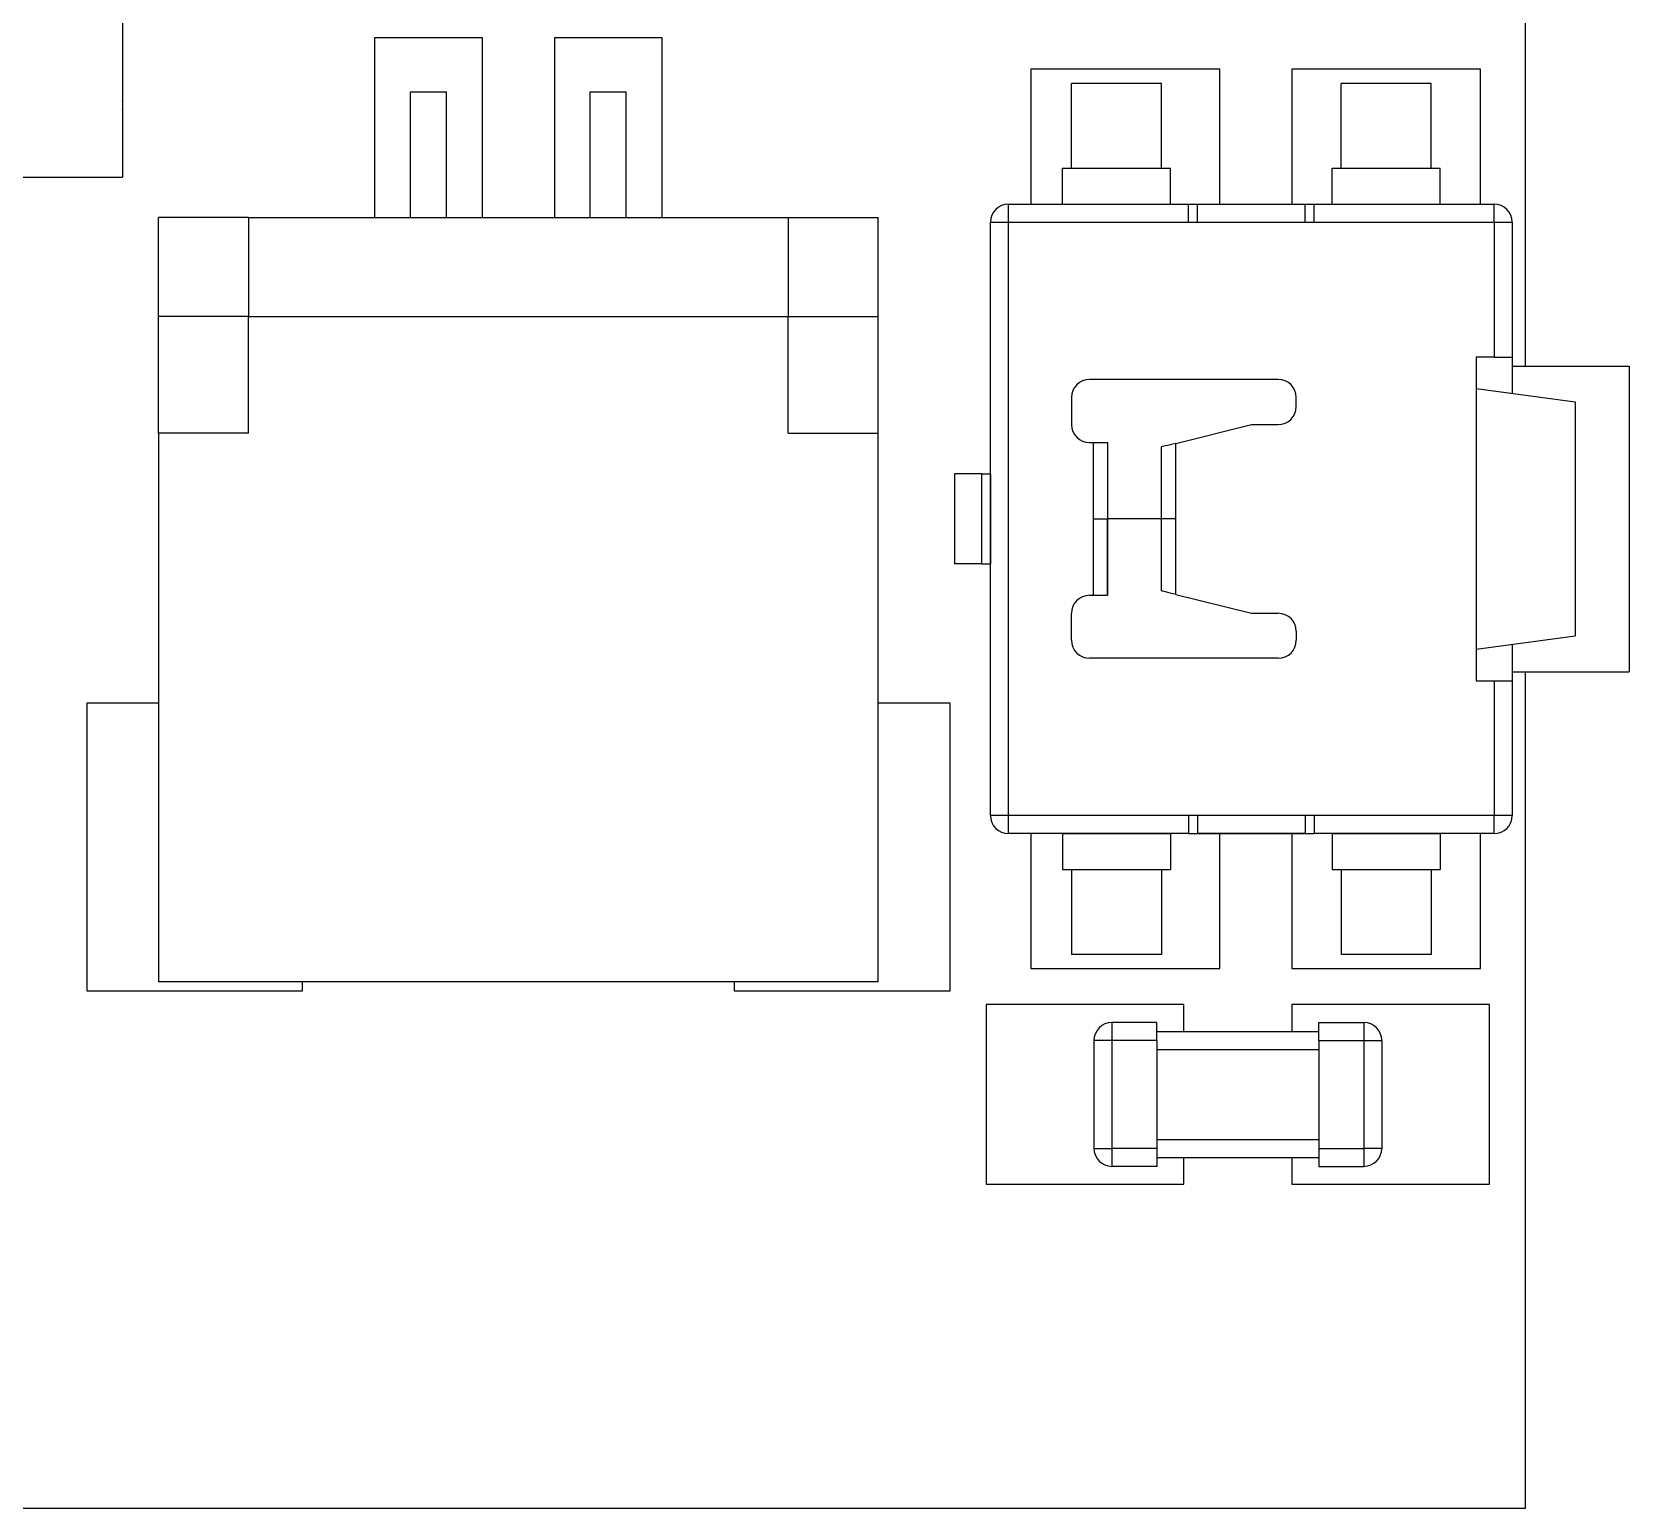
# Model space of a CAD drawing. Extents: x 97.2 to 170.2, y 87.9 to 131.3.
# Drawn here: x 129.56 to 138.44, y 95.44 to 103.64 of the extents above; entities that cross this region are included whole.
import ezdxf

# ---------------------------------------------------------------- set-up
doc = ezdxf.new("R2010")
doc.units = 0
doc.layers.add('ProjItem010', color=7, linetype='CONTINUOUS')

msp = doc.modelspace()

# ---------------------------------------------------------------- linework, layer by layer
at = {"layer": 'ProjItem010'}
for p, q in [((137.867, 101.785), (137.867, 107.085)), ((130.067, 104.135), (130.067, 102.835)), ((130.067, 104.135), (130.067, 102.835)), ((132.067, 103.61), (131.467, 103.61)), ((131.467, 103.61), (131.467, 102.61)), ((132.067, 103.61), (131.467, 103.61)), ((131.467, 103.61), (131.467, 102.61)), ((132.067, 102.61), (132.067, 103.61)), ((132.067, 102.61), (132.067, 103.61)), ((133.067, 103.61), (132.467, 103.61)), ((132.467, 103.61), (132.467, 102.61)), ((133.067, 103.61), (132.467, 103.61)), ((132.467, 103.61), (132.467, 102.61)), ((133.067, 102.61), (133.067, 103.61)), ((133.067, 102.61), (133.067, 103.61)), ((136.167, 103.435), (135.117, 103.435)), ((135.117, 103.435), (135.117, 102.685)), ((136.167, 103.435), (135.117, 103.435)), ((135.117, 103.435), (135.117, 102.685)), ((135.842, 103.356), (135.342, 103.356)), ((135.342, 102.885), (135.342, 103.356)), ((135.842, 103.356), (135.342, 103.356)), ((135.342, 102.885), (135.342, 103.356)), ((135.842, 102.885), (135.842, 103.356)), ((135.842, 102.885), (135.842, 103.356)), ((136.167, 102.685), (136.167, 103.435)), ((136.167, 102.685), (136.167, 103.435)), ((137.617, 103.435), (136.567, 103.435)), ((136.567, 103.435), (136.567, 102.685)), ((137.617, 103.435), (136.567, 103.435)), ((136.567, 103.435), (136.567, 102.685)), ((137.342, 103.356), (136.842, 103.356)), ((136.842, 102.885), (136.842, 103.356)), ((137.342, 103.356), (136.842, 103.356)), ((136.842, 102.885), (136.842, 103.356)), ((137.342, 102.885), (137.342, 103.356)), ((137.342, 102.885), (137.342, 103.356)), ((137.617, 102.685), (137.617, 103.435)), ((137.617, 102.685), (137.617, 103.435)), ((131.667, 103.31), (131.867, 103.31)), ((131.667, 102.61), (131.667, 103.31)), ((131.667, 103.31), (131.867, 103.31)), ((131.667, 102.61), (131.667, 103.31)), ((131.867, 102.61), (131.867, 103.31)), ((131.867, 102.61), (131.867, 103.31)), ((132.667, 103.31), (132.867, 103.31)), ((132.667, 102.61), (132.667, 103.31)), ((132.667, 103.31), (132.867, 103.31)), ((132.667, 102.61), (132.667, 103.31)), ((132.867, 102.61), (132.867, 103.31)), ((132.867, 102.61), (132.867, 103.31)), ((119.867, 102.835), (130.067, 102.835)), ((119.867, 102.835), (130.067, 102.835)), ((135.292, 102.685), (135.292, 102.885)), ((135.292, 102.885), (135.342, 102.885)), ((135.292, 102.685), (135.292, 102.885)), ((135.292, 102.885), (135.342, 102.885)), ((135.342, 102.885), (135.842, 102.885)), ((135.342, 102.885), (135.842, 102.885)), ((135.842, 102.885), (135.892, 102.885)), ((135.842, 102.885), (135.892, 102.885)), ((135.892, 102.685), (135.892, 102.885)), ((135.892, 102.685), (135.892, 102.885)), ((136.792, 102.685), (136.792, 102.885)), ((136.792, 102.885), (136.842, 102.885)), ((136.792, 102.685), (136.792, 102.885)), ((136.792, 102.885), (136.842, 102.885)), ((136.842, 102.885), (137.342, 102.885)), ((136.842, 102.885), (137.342, 102.885)), ((137.342, 102.885), (137.392, 102.885)), ((137.342, 102.885), (137.392, 102.885)), ((137.392, 102.685), (137.392, 102.885)), ((137.392, 102.685), (137.392, 102.885)), ((134.992, 102.685), (135.992, 102.685)), ((134.992, 102.685), (135.992, 102.685)), ((135.992, 102.685), (136.042, 102.685)), ((135.992, 102.685), (136.042, 102.685)), ((136.042, 102.685), (136.642, 102.685)), ((136.042, 102.685), (136.642, 102.685)), ((136.642, 102.685), (136.692, 102.685)), ((136.642, 102.685), (136.692, 102.685)), ((136.692, 102.685), (137.692, 102.685)), ((136.692, 102.685), (137.692, 102.685)), ((130.267, 102.06), (130.267, 102.61)), ((130.767, 102.61), (130.267, 102.61)), ((130.267, 102.06), (130.267, 102.61)), ((130.767, 102.61), (130.267, 102.61)), ((130.767, 102.61), (133.767, 102.61)), ((130.767, 102.61), (130.767, 102.06)), ((130.767, 102.61), (133.767, 102.61)), ((130.767, 102.61), (130.767, 102.06)), ((133.767, 102.61), (134.267, 102.61)), ((133.767, 102.61), (133.767, 102.06)), ((133.767, 102.61), (134.267, 102.61)), ((133.767, 102.61), (133.767, 102.06)), ((134.267, 102.06), (134.267, 102.61)), ((134.267, 102.06), (134.267, 102.61)), ((134.892, 99.285), (134.892, 102.585)), ((134.892, 99.285), (134.892, 102.585)), ((134.992, 99.285), (134.992, 102.585)), ((134.992, 102.585), (135.992, 102.585)), ((134.992, 99.285), (134.992, 102.585)), ((134.992, 102.585), (135.992, 102.585)), ((135.992, 102.585), (136.042, 102.585)), ((135.992, 102.585), (136.042, 102.585)), ((136.042, 102.585), (136.642, 102.585)), ((136.042, 102.585), (136.642, 102.585)), ((136.642, 102.585), (136.692, 102.585)), ((136.642, 102.585), (136.692, 102.585)), ((136.692, 102.585), (137.692, 102.585)), ((136.692, 102.585), (137.692, 102.585)), ((137.692, 102.585), (137.692, 101.835)), ((137.692, 102.585), (137.692, 101.835)), ((137.792, 102.585), (137.792, 101.835)), ((137.792, 102.585), (137.792, 101.835)), ((130.267, 101.411), (130.267, 102.06)), ((130.767, 102.06), (130.267, 102.06)), ((130.267, 101.411), (130.267, 102.06)), ((130.767, 102.06), (130.267, 102.06)), ((130.767, 102.06), (133.767, 102.06)), ((130.767, 101.411), (130.767, 102.06)), ((130.767, 102.06), (133.767, 102.06)), ((130.767, 101.411), (130.767, 102.06)), ((133.767, 101.411), (133.767, 102.06)), ((133.767, 102.06), (134.267, 102.06)), ((133.767, 101.411), (133.767, 102.06)), ((133.767, 102.06), (134.267, 102.06)), ((134.267, 101.411), (134.267, 102.06)), ((134.267, 101.411), (134.267, 102.06)), ((137.692, 101.835), (137.592, 101.835)), ((137.592, 101.835), (137.592, 101.66)), ((137.692, 101.835), (137.592, 101.835)), ((137.592, 101.835), (137.592, 101.66)), ((137.792, 101.835), (137.792, 101.785)), ((137.792, 101.835), (137.792, 101.785)), ((137.792, 101.785), (138.442, 101.785)), ((137.792, 101.785), (138.442, 101.785)), ((137.792, 101.785), (137.792, 101.633)), ((137.792, 101.785), (137.792, 101.633)), ((138.442, 101.785), (138.442, 100.085)), ((138.442, 101.785), (138.442, 100.085)), ((135.542, 101.71), (135.442, 101.71)), ((135.542, 101.71), (135.442, 101.71)), ((136.492, 101.71), (135.542, 101.71)), ((136.492, 101.71), (135.542, 101.71)), ((135.342, 101.61), (135.342, 101.46)), ((135.342, 101.61), (135.342, 101.46)), ((136.592, 101.56), (136.592, 101.61)), ((136.592, 101.56), (136.592, 101.61)), ((137.592, 101.66), (138.142, 101.585)), ((137.592, 101.66), (138.142, 101.585)), ((137.592, 101.66), (137.592, 100.21)), ((137.592, 101.66), (137.592, 100.21)), ((138.142, 101.585), (138.142, 100.285)), ((138.142, 101.585), (138.142, 100.285)), ((130.767, 101.411), (130.267, 101.411)), ((130.267, 101.411), (130.267, 98.36)), ((130.767, 101.411), (130.267, 101.411)), ((130.267, 101.411), (130.267, 98.36)), ((133.767, 101.411), (134.267, 101.411)), ((133.767, 101.411), (134.267, 101.411)), ((134.267, 98.36), (134.267, 101.411)), ((134.267, 98.36), (134.267, 101.411)), ((135.922, 101.355), (136.342, 101.46)), ((135.922, 101.355), (136.342, 101.46)), ((136.342, 101.46), (136.492, 101.46)), ((136.342, 101.46), (136.492, 101.46)), ((135.442, 101.36), (135.462, 101.36)), ((135.442, 101.36), (135.462, 101.36)), ((135.462, 101.36), (135.462, 100.935)), ((135.462, 101.36), (135.462, 100.935)), ((135.542, 101.36), (135.542, 100.935)), ((135.542, 101.36), (135.542, 100.935)), ((135.542, 101.36), (135.542, 100.935)), ((135.542, 101.36), (135.542, 100.935)), ((135.842, 100.935), (135.842, 101.335)), ((135.842, 100.935), (135.842, 101.335)), ((135.922, 100.935), (135.922, 101.355)), ((135.922, 100.935), (135.922, 101.355)), ((134.692, 101.185), (134.692, 100.685)), ((134.692, 101.185), (134.692, 100.685)), ((134.842, 101.185), (134.892, 101.185)), ((134.842, 101.185), (134.892, 101.185)), ((134.842, 101.185), (134.842, 100.685)), ((134.842, 101.185), (134.842, 100.685)), ((134.892, 101.185), (134.892, 100.685)), ((134.892, 101.185), (134.892, 100.685)), ((135.462, 100.935), (135.462, 100.51)), ((135.462, 100.935), (135.462, 100.51)), ((135.542, 100.935), (135.542, 100.51)), ((135.542, 100.51), (135.542, 100.935)), ((135.542, 100.935), (135.542, 100.51)), ((135.542, 100.51), (135.542, 100.935)), ((135.842, 100.935), (135.542, 100.935)), ((135.842, 100.935), (135.542, 100.935)), ((135.842, 100.535), (135.842, 100.935)), ((135.842, 100.535), (135.842, 100.935)), ((135.922, 100.515), (135.922, 100.935)), ((135.922, 100.515), (135.922, 100.935)), ((134.842, 100.685), (134.892, 100.685)), ((134.842, 100.685), (134.892, 100.685)), ((135.922, 100.515), (136.342, 100.41)), ((135.922, 100.515), (136.342, 100.41)), ((135.442, 100.51), (135.462, 100.51)), ((135.442, 100.51), (135.462, 100.51)), ((135.342, 100.26), (135.342, 100.41)), ((135.342, 100.26), (135.342, 100.41)), ((136.342, 100.41), (136.492, 100.41)), ((136.342, 100.41), (136.492, 100.41)), ((136.592, 100.31), (136.592, 100.26)), ((136.592, 100.31), (136.592, 100.26)), ((137.592, 100.21), (138.142, 100.285)), ((137.592, 100.21), (138.142, 100.285)), ((135.542, 100.16), (135.442, 100.16)), ((135.542, 100.16), (135.442, 100.16)), ((136.492, 100.16), (135.542, 100.16)), ((136.492, 100.16), (135.542, 100.16)), ((137.592, 100.21), (137.592, 100.035)), ((137.592, 100.21), (137.592, 100.035)), ((137.792, 100.237), (137.792, 100.085)), ((137.792, 100.237), (137.792, 100.085)), ((137.792, 100.085), (137.792, 100.035)), ((137.792, 100.085), (138.442, 100.085)), ((137.792, 100.085), (137.792, 100.035)), ((137.792, 100.085), (138.442, 100.085)), ((137.867, 95.435), (137.867, 100.085)), ((137.592, 100.035), (137.692, 100.035)), ((137.592, 100.035), (137.692, 100.035)), ((137.692, 100.035), (137.692, 99.285)), ((137.692, 100.035), (137.692, 99.285)), ((137.792, 100.035), (137.792, 99.285)), ((137.792, 100.035), (137.792, 99.285)), ((130.267, 99.91), (129.867, 99.91)), ((129.867, 99.91), (129.867, 98.31)), ((130.267, 99.91), (129.867, 99.91)), ((129.867, 99.91), (129.867, 98.31)), ((134.667, 99.91), (134.267, 99.91)), ((134.667, 99.91), (134.267, 99.91)), ((134.667, 98.31), (134.667, 99.91)), ((134.667, 98.31), (134.667, 99.91)), ((135.992, 99.285), (134.992, 99.285)), ((135.992, 99.285), (134.992, 99.285)), ((136.042, 99.285), (135.992, 99.285)), ((136.042, 99.285), (135.992, 99.285)), ((136.642, 99.285), (136.042, 99.285)), ((136.642, 99.285), (136.042, 99.285)), ((136.692, 99.285), (136.642, 99.285)), ((136.692, 99.285), (136.642, 99.285)), ((137.692, 99.285), (136.692, 99.285)), ((137.692, 99.285), (136.692, 99.285)), ((135.992, 99.185), (134.992, 99.185)), ((135.992, 99.185), (134.992, 99.185)), ((135.117, 99.185), (135.117, 98.435)), ((135.117, 99.185), (135.117, 98.435)), ((135.292, 99.185), (135.892, 99.185)), ((135.292, 99.185), (135.292, 98.985)), ((135.292, 99.185), (135.892, 99.185)), ((135.292, 99.185), (135.292, 98.985)), ((135.892, 99.185), (135.892, 98.985)), ((135.892, 99.185), (135.892, 98.985)), ((135.992, 99.185), (136.692, 99.185)), ((135.992, 99.185), (136.692, 99.185)), ((136.642, 99.185), (136.042, 99.185)), ((136.642, 99.185), (136.042, 99.185)), ((136.167, 98.435), (136.167, 99.185)), ((136.167, 98.435), (136.167, 99.185)), ((136.567, 99.185), (136.567, 98.435)), ((136.567, 99.185), (136.567, 98.435)), ((137.692, 99.185), (136.692, 99.185)), ((137.692, 99.185), (136.692, 99.185)), ((136.792, 99.185), (137.392, 99.185)), ((136.792, 99.185), (136.792, 98.985)), ((136.792, 99.185), (137.392, 99.185)), ((136.792, 99.185), (136.792, 98.985)), ((137.392, 99.185), (137.392, 98.985)), ((137.392, 99.185), (137.392, 98.985)), ((137.617, 98.435), (137.617, 99.185)), ((137.617, 98.435), (137.617, 99.185)), ((135.292, 98.985), (135.342, 98.985)), ((135.292, 98.985), (135.342, 98.985)), ((135.342, 98.985), (135.342, 98.5136)), ((135.342, 98.985), (135.342, 98.5136)), ((135.342, 98.985), (135.842, 98.985)), ((135.342, 98.985), (135.842, 98.985)), ((135.842, 98.985), (135.892, 98.985)), ((135.842, 98.985), (135.842, 98.5136)), ((135.842, 98.985), (135.892, 98.985)), ((135.842, 98.985), (135.842, 98.5136)), ((136.792, 98.985), (136.842, 98.985)), ((136.792, 98.985), (136.842, 98.985)), ((136.842, 98.985), (136.842, 98.5136)), ((136.842, 98.985), (136.842, 98.5136)), ((136.842, 98.985), (137.342, 98.985)), ((136.842, 98.985), (137.342, 98.985)), ((137.342, 98.985), (137.392, 98.985)), ((137.342, 98.985), (137.342, 98.5136)), ((137.342, 98.985), (137.392, 98.985)), ((137.342, 98.985), (137.342, 98.5136)), ((135.842, 98.5136), (135.342, 98.5136)), ((135.842, 98.5136), (135.342, 98.5136)), ((137.342, 98.5136), (136.842, 98.5136)), ((137.342, 98.5136), (136.842, 98.5136)), ((135.117, 98.435), (136.167, 98.435)), ((135.117, 98.435), (136.167, 98.435)), ((136.567, 98.435), (137.617, 98.435)), ((136.567, 98.435), (137.617, 98.435)), ((129.867, 98.31), (131.067, 98.31)), ((129.867, 98.31), (131.067, 98.31)), ((134.267, 98.36), (130.267, 98.36)), ((134.267, 98.36), (130.267, 98.36)), ((131.067, 98.31), (131.067, 98.36)), ((131.067, 98.31), (131.067, 98.36)), ((133.467, 98.36), (133.467, 98.31)), ((133.467, 98.36), (133.467, 98.31)), ((133.467, 98.31), (134.667, 98.31)), ((133.467, 98.31), (134.667, 98.31)), ((135.967, 98.235), (134.867, 98.235)), ((134.867, 98.235), (134.867, 97.235)), ((135.967, 98.235), (134.867, 98.235)), ((134.867, 98.235), (134.867, 97.235)), ((135.967, 98.085), (135.967, 98.235)), ((135.967, 98.085), (135.967, 98.235)), ((137.667, 98.235), (136.567, 98.235)), ((136.567, 98.235), (136.567, 98.085)), ((137.667, 98.235), (136.567, 98.235)), ((136.567, 98.235), (136.567, 98.085)), ((137.667, 97.235), (137.667, 98.235)), ((137.667, 97.235), (137.667, 98.235)), ((135.817, 98.135), (135.567, 98.135)), ((135.817, 98.135), (135.567, 98.135)), ((135.817, 98.135), (135.567, 98.135)), ((135.817, 98.135), (135.567, 98.135)), ((135.817, 98.135), (135.567, 98.135)), ((135.817, 98.135), (135.567, 98.135)), ((136.717, 98.135), (136.967, 98.135)), ((136.717, 98.135), (136.967, 98.135)), ((136.717, 98.135), (136.967, 98.135)), ((136.717, 98.135), (136.967, 98.135)), ((136.717, 98.135), (136.967, 98.135)), ((136.717, 98.135), (136.967, 98.135)), ((136.717, 98.135), (136.967, 98.135)), ((136.717, 98.135), (136.967, 98.135)), ((136.717, 98.135), (136.967, 98.135)), ((136.717, 98.135), (136.967, 98.135)), ((136.717, 98.135), (136.967, 98.135)), ((136.717, 98.135), (136.967, 98.135)), ((135.467, 98.035), (135.467, 97.435)), ((135.467, 98.035), (135.467, 97.435)), ((135.467, 98.035), (135.467, 97.435)), ((135.467, 98.035), (135.467, 97.435)), ((135.467, 98.035), (135.467, 97.435)), ((135.467, 98.035), (135.467, 97.435)), ((135.817, 98.035), (135.567, 98.035)), ((135.567, 98.035), (135.567, 97.435)), ((135.817, 98.035), (135.567, 98.035)), ((135.567, 98.035), (135.567, 97.435)), ((135.817, 98.035), (135.567, 98.035)), ((135.567, 98.035), (135.567, 97.435)), ((135.817, 98.035), (135.567, 98.035)), ((135.567, 98.035), (135.567, 97.435)), ((135.817, 98.035), (135.567, 98.035)), ((135.567, 98.035), (135.567, 97.435)), ((135.817, 98.035), (135.567, 98.035)), ((135.567, 98.035), (135.567, 97.435)), ((135.817, 98.085), (136.717, 98.085)), ((135.817, 98.085), (136.717, 98.085)), ((135.817, 98.035), (135.817, 97.435)), ((135.817, 98.035), (135.817, 97.435)), ((135.817, 98.035), (135.817, 97.435)), ((135.817, 98.035), (135.817, 97.435)), ((135.817, 98.035), (135.817, 97.435)), ((135.817, 98.035), (135.817, 97.435)), ((136.717, 98.035), (136.717, 97.435)), ((136.717, 98.035), (136.717, 97.435)), ((136.717, 98.035), (136.717, 97.435)), ((136.717, 98.035), (136.967, 98.035)), ((136.717, 98.035), (136.717, 97.435)), ((136.717, 98.035), (136.967, 98.035)), ((136.717, 98.035), (136.717, 97.435)), ((136.717, 98.035), (136.967, 98.035)), ((136.717, 98.035), (136.717, 97.435)), ((136.717, 98.035), (136.967, 98.035)), ((136.717, 98.035), (136.967, 98.035)), ((136.717, 98.035), (136.967, 98.035)), ((136.967, 98.035), (136.967, 97.435)), ((136.967, 98.035), (136.967, 97.435)), ((136.967, 98.035), (136.967, 97.435)), ((136.967, 98.035), (136.967, 97.435)), ((136.967, 98.035), (136.967, 97.435)), ((136.967, 98.035), (136.967, 97.435)), ((137.067, 98.035), (137.067, 97.435)), ((137.067, 98.035), (137.067, 97.435)), ((137.067, 98.035), (137.067, 97.435)), ((137.067, 98.035), (137.067, 97.435)), ((137.067, 98.035), (137.067, 97.435)), ((137.067, 98.035), (137.067, 97.435)), ((135.817, 97.985), (136.717, 97.985)), ((135.817, 97.985), (136.717, 97.985)), ((135.817, 97.435), (135.567, 97.435)), ((135.817, 97.435), (135.567, 97.435)), ((135.817, 97.435), (135.567, 97.435)), ((135.817, 97.435), (135.567, 97.435)), ((135.817, 97.435), (135.567, 97.435)), ((135.817, 97.435), (135.567, 97.435)), ((135.817, 97.485), (136.717, 97.485)), ((135.817, 97.485), (136.717, 97.485)), ((136.717, 97.435), (136.967, 97.435)), ((136.717, 97.435), (136.967, 97.435)), ((136.717, 97.435), (136.967, 97.435)), ((136.717, 97.435), (136.967, 97.435)), ((136.717, 97.435), (136.967, 97.435)), ((136.717, 97.435), (136.967, 97.435)), ((135.817, 97.335), (135.567, 97.335)), ((135.817, 97.335), (135.567, 97.335)), ((135.817, 97.335), (135.567, 97.335)), ((135.817, 97.335), (135.567, 97.335)), ((135.817, 97.335), (135.567, 97.335)), ((135.817, 97.335), (135.567, 97.335)), ((135.817, 97.385), (136.717, 97.385)), ((135.817, 97.385), (136.717, 97.385)), ((135.967, 97.235), (135.967, 97.385)), ((135.967, 97.235), (135.967, 97.385)), ((136.567, 97.385), (136.567, 97.235)), ((136.567, 97.385), (136.567, 97.235)), ((136.717, 97.335), (136.967, 97.335)), ((136.717, 97.335), (136.967, 97.335)), ((136.717, 97.335), (136.967, 97.335)), ((136.717, 97.335), (136.967, 97.335)), ((136.717, 97.335), (136.967, 97.335)), ((136.717, 97.335), (136.967, 97.335)), ((136.717, 97.335), (136.967, 97.335)), ((136.717, 97.335), (136.967, 97.335)), ((136.717, 97.335), (136.967, 97.335)), ((136.717, 97.335), (136.967, 97.335)), ((136.717, 97.335), (136.967, 97.335)), ((136.717, 97.335), (136.967, 97.335)), ((134.867, 97.235), (135.967, 97.235)), ((134.867, 97.235), (135.967, 97.235)), ((136.567, 97.235), (137.667, 97.235)), ((136.567, 97.235), (137.667, 97.235)), ((122.817, 95.435), (137.867, 95.435))]:
    msp.add_line(p, q, dxfattribs=at)
for centre, radius, start, end in [((129.767, 103.235), 0.301, 0, 4.6717), ((129.767, 103.235), 0.301, -4.6717, 0), ((134.992, 102.585), 0.1, 90, 180), ((134.992, 102.585), 0.1, 90, 180), ((137.692, 102.585), 0.1, 0, 90), ((137.692, 102.585), 0.1, 0, 90), ((135.442, 101.61), 0.1, 90, 180), ((135.442, 101.61), 0.1, 90, 180), ((136.492, 101.61), 0.1, 0, 90), ((136.492, 101.61), 0.1, 0, 90), ((136.492, 101.56), 0.1, -90, 0), ((136.492, 101.56), 0.1, -90, 0), ((135.442, 101.46), 0.1, 180, -90), ((135.442, 101.46), 0.1, 180, -90), ((135.442, 100.41), 0.1, 90, 180), ((135.442, 100.41), 0.1, 90, 180), ((136.492, 100.31), 0.1, 0, 90), ((136.492, 100.31), 0.1, 0, 90), ((135.442, 100.26), 0.1, 180, -90), ((135.442, 100.26), 0.1, 180, -90), ((136.492, 100.26), 0.1, -90, 0), ((136.492, 100.26), 0.1, -90, 0), ((134.992, 99.285), 0.1, 180, -90), ((134.992, 99.285), 0.1, 180, -90), ((134.992, 99.285), 0.1, 180, -90), ((134.992, 99.285), 0.1, 180, -90), ((137.692, 99.285), 0.1, -90, 0), ((137.692, 99.285), 0.1, -90, 0), ((137.692, 99.285), 0.1, -90, 0), ((137.692, 99.285), 0.1, -90, 0), ((135.567, 98.035), 0.1, 90, 180), ((135.567, 98.035), 0.1, 90, 180), ((135.567, 98.035), 0.1, 90, 180), ((135.567, 98.035), 0.1, 90, 180), ((135.567, 98.035), 0.1, 90, -180), ((135.567, 98.035), 0.1, 90, -180), ((135.567, 98.035), 0.1, 90, -180), ((135.567, 98.035), 0.1, 90, -180), ((135.567, 98.035), 0.1, 90, 180), ((135.567, 98.035), 0.1, 90, 180), ((136.967, 98.035), 0.1, 0, 90), ((136.967, 98.035), 0.1, 0, 90), ((136.967, 98.035), 0.1, 0, 90), ((136.967, 98.035), 0.1, 0, 90), ((136.967, 98.035), 0.1, 0, 90), ((136.967, 98.035), 0.1, 0, 90), ((136.967, 98.035), 0.1, 0, 90), ((136.967, 98.035), 0.1, 0, 90), ((136.967, 98.035), 0.1, 0, 90), ((136.967, 98.035), 0.1, 0, 90), ((135.567, 97.435), 0.1, 180, -90), ((135.567, 97.435), 0.1, 180, -90), ((135.567, 97.435), 0.1, 180, -90), ((135.567, 97.435), 0.1, 180, -90), ((135.567, 97.435), 0.1, -180, -90), ((135.567, 97.435), 0.1, -180, -90), ((135.567, 97.435), 0.1, -180, -90), ((135.567, 97.435), 0.1, -180, -90), ((135.567, 97.435), 0.1, 180, -90), ((135.567, 97.435), 0.1, 180, -90), ((136.967, 97.435), 0.1, -90, 0), ((136.967, 97.435), 0.1, -90, 0), ((136.967, 97.435), 0.1, -90, 0), ((136.967, 97.435), 0.1, -90, 0), ((136.967, 97.435), 0.1, -90, 0), ((136.967, 97.435), 0.1, -90, 0)]:
    msp.add_arc(centre, radius, start, end, dxfattribs=at)
for points in [[(134.992, 102.585), (134.992, 102.638), (134.992, 102.686), (134.992, 102.685)], [(134.992, 102.585), (134.992, 102.638), (134.992, 102.686), (134.992, 102.685)], [(135.992, 102.585), (135.992, 102.638), (135.992, 102.686), (135.992, 102.685)], [(135.992, 102.585), (135.992, 102.638), (135.992, 102.686), (135.992, 102.685)], [(136.042, 102.585), (136.042, 102.638), (136.042, 102.686), (136.042, 102.685)], [(136.042, 102.585), (136.042, 102.638), (136.042, 102.686), (136.042, 102.685)], [(136.642, 102.585), (136.642, 102.638), (136.642, 102.686), (136.642, 102.685)], [(136.642, 102.585), (136.642, 102.638), (136.642, 102.686), (136.642, 102.685)], [(136.692, 102.585), (136.692, 102.638), (136.692, 102.686), (136.692, 102.685)], [(136.692, 102.585), (136.692, 102.638), (136.692, 102.686), (136.692, 102.685)], [(137.692, 102.585), (137.692, 102.638), (137.692, 102.686), (137.692, 102.685)], [(137.692, 102.585), (137.692, 102.638), (137.692, 102.686), (137.692, 102.685)], [(134.892, 102.585), (134.891, 102.585), (134.939, 102.585), (134.992, 102.585)], [(134.892, 102.585), (134.891, 102.585), (134.939, 102.585), (134.992, 102.585)], [(137.692, 102.585), (137.746, 102.585), (137.793, 102.585), (137.792, 102.585)], [(137.692, 102.585), (137.746, 102.585), (137.793, 102.585), (137.792, 102.585)], [(137.692, 101.835), (137.746, 101.835), (137.793, 101.835), (137.792, 101.835)], [(137.692, 101.835), (137.746, 101.835), (137.793, 101.835), (137.792, 101.835)], [(135.462, 101.36), (135.505, 101.36), (135.543, 101.36), (135.542, 101.36)], [(135.462, 101.36), (135.505, 101.36), (135.543, 101.36), (135.542, 101.36)], [(135.922, 101.355), (135.879, 101.344), (135.841, 101.335), (135.842, 101.335)], [(135.922, 101.355), (135.879, 101.344), (135.841, 101.335), (135.842, 101.335)], [(134.842, 101.185), (134.762, 101.185), (134.691, 101.185), (134.692, 101.185)], [(134.842, 101.185), (134.762, 101.185), (134.691, 101.185), (134.692, 101.185)], [(135.462, 100.935), (135.505, 100.935), (135.543, 100.935), (135.542, 100.935)], [(135.462, 100.935), (135.505, 100.935), (135.543, 100.935), (135.542, 100.935)], [(135.922, 100.935), (135.879, 100.935), (135.841, 100.935), (135.842, 100.935)], [(135.922, 100.935), (135.879, 100.935), (135.841, 100.935), (135.842, 100.935)], [(134.842, 100.685), (134.762, 100.685), (134.691, 100.685), (134.692, 100.685)], [(134.842, 100.685), (134.762, 100.685), (134.691, 100.685), (134.692, 100.685)], [(135.922, 100.515), (135.879, 100.526), (135.841, 100.535), (135.842, 100.535)], [(135.922, 100.515), (135.879, 100.526), (135.841, 100.535), (135.842, 100.535)], [(135.462, 100.51), (135.505, 100.51), (135.543, 100.51), (135.542, 100.51)], [(135.462, 100.51), (135.505, 100.51), (135.543, 100.51), (135.542, 100.51)], [(137.692, 100.035), (137.746, 100.035), (137.793, 100.035), (137.792, 100.035)], [(137.692, 100.035), (137.746, 100.035), (137.793, 100.035), (137.792, 100.035)], [(134.992, 99.285), (134.939, 99.285), (134.891, 99.285), (134.892, 99.285)], [(134.992, 99.285), (134.939, 99.285), (134.891, 99.285), (134.892, 99.285)], [(134.992, 99.185), (134.992, 99.1839), (134.992, 99.2316), (134.992, 99.285)], [(134.992, 99.185), (134.992, 99.1839), (134.992, 99.2316), (134.992, 99.285)], [(135.992, 99.285), (135.992, 99.2316), (135.992, 99.1839), (135.992, 99.185)], [(135.992, 99.285), (135.992, 99.2316), (135.992, 99.1839), (135.992, 99.185)], [(136.042, 99.285), (136.042, 99.2316), (136.042, 99.1839), (136.042, 99.185)], [(136.042, 99.285), (136.042, 99.2316), (136.042, 99.1839), (136.042, 99.185)], [(136.642, 99.285), (136.642, 99.2316), (136.642, 99.1839), (136.642, 99.185)], [(136.642, 99.285), (136.642, 99.2316), (136.642, 99.1839), (136.642, 99.185)], [(136.692, 99.285), (136.692, 99.2316), (136.692, 99.1839), (136.692, 99.185)], [(136.692, 99.285), (136.692, 99.2316), (136.692, 99.1839), (136.692, 99.185)], [(137.792, 99.285), (137.793, 99.285), (137.746, 99.285), (137.692, 99.285)], [(137.692, 99.185), (137.692, 99.1839), (137.692, 99.2316), (137.692, 99.285)], [(137.792, 99.285), (137.793, 99.285), (137.746, 99.285), (137.692, 99.285)], [(137.692, 99.185), (137.692, 99.1839), (137.692, 99.2316), (137.692, 99.285)], [(136.242, 99.185), (136.135, 99.185), (136.04, 99.185), (136.042, 99.185)], [(136.242, 99.185), (136.135, 99.185), (136.04, 99.185), (136.042, 99.185)], [(136.642, 99.185), (136.644, 99.185), (136.549, 99.185), (136.442, 99.185)], [(136.642, 99.185), (136.644, 99.185), (136.549, 99.185), (136.442, 99.185)], [(135.567, 98.135), (135.567, 98.1361), (135.567, 98.0885), (135.567, 98.035)], [(135.567, 98.135), (135.567, 98.1361), (135.567, 98.0885), (135.567, 98.035)], [(135.567, 98.135), (135.567, 98.1361), (135.567, 98.0885), (135.567, 98.035)], [(135.567, 98.135), (135.567, 98.1361), (135.567, 98.0885), (135.567, 98.035)], [(135.567, 98.135), (135.567, 98.1361), (135.567, 98.0885), (135.567, 98.035)], [(135.567, 98.135), (135.567, 98.1361), (135.567, 98.0885), (135.567, 98.035)], [(135.817, 98.035), (135.817, 98.0885), (135.817, 98.1361), (135.817, 98.135)], [(135.817, 98.035), (135.817, 98.0885), (135.817, 98.1361), (135.817, 98.135)], [(135.817, 98.035), (135.817, 98.0885), (135.817, 98.1361), (135.817, 98.135)], [(135.817, 98.035), (135.817, 98.0885), (135.817, 98.1361), (135.817, 98.135)], [(135.817, 98.035), (135.817, 98.0885), (135.817, 98.1361), (135.817, 98.135)], [(135.817, 98.035), (135.817, 98.0885), (135.817, 98.1361), (135.817, 98.135)], [(136.717, 98.035), (136.717, 98.0885), (136.717, 98.1361), (136.717, 98.135)], [(136.717, 98.035), (136.717, 98.0885), (136.717, 98.1361), (136.717, 98.135)], [(136.717, 98.035), (136.717, 98.0885), (136.717, 98.1361), (136.717, 98.135)], [(136.717, 98.035), (136.717, 98.0885), (136.717, 98.1361), (136.717, 98.135)], [(136.717, 98.035), (136.717, 98.0885), (136.717, 98.1361), (136.717, 98.135)], [(136.717, 98.035), (136.717, 98.0885), (136.717, 98.1361), (136.717, 98.135)], [(136.967, 98.135), (136.967, 98.1361), (136.967, 98.0885), (136.967, 98.035)], [(136.967, 98.135), (136.967, 98.1361), (136.967, 98.0885), (136.967, 98.035)], [(136.967, 98.135), (136.967, 98.1361), (136.967, 98.0885), (136.967, 98.035)], [(136.967, 98.135), (136.967, 98.1361), (136.967, 98.0885), (136.967, 98.035)], [(136.967, 98.135), (136.967, 98.1361), (136.967, 98.0885), (136.967, 98.035)], [(136.967, 98.135), (136.967, 98.1361), (136.967, 98.0885), (136.967, 98.035)], [(135.567, 98.035), (135.514, 98.035), (135.466, 98.035), (135.467, 98.035)], [(135.567, 98.035), (135.514, 98.035), (135.466, 98.035), (135.467, 98.035)], [(135.567, 98.035), (135.514, 98.035), (135.466, 98.035), (135.467, 98.035)], [(135.567, 98.035), (135.514, 98.035), (135.466, 98.035), (135.467, 98.035)], [(135.567, 98.035), (135.514, 98.035), (135.466, 98.035), (135.467, 98.035)], [(135.567, 98.035), (135.514, 98.035), (135.466, 98.035), (135.467, 98.035)], [(136.967, 98.035), (137.021, 98.035), (137.068, 98.035), (137.067, 98.035)], [(136.967, 98.035), (137.021, 98.035), (137.068, 98.035), (137.067, 98.035)], [(136.967, 98.035), (137.021, 98.035), (137.068, 98.035), (137.067, 98.035)], [(136.967, 98.035), (137.021, 98.035), (137.068, 98.035), (137.067, 98.035)], [(136.967, 98.035), (137.021, 98.035), (137.068, 98.035), (137.067, 98.035)], [(136.967, 98.035), (137.021, 98.035), (137.068, 98.035), (137.067, 98.035)], [(135.467, 97.435), (135.466, 97.435), (135.514, 97.435), (135.567, 97.435)], [(135.467, 97.435), (135.466, 97.435), (135.514, 97.435), (135.567, 97.435)], [(135.467, 97.435), (135.466, 97.435), (135.514, 97.435), (135.567, 97.435)], [(135.467, 97.435), (135.466, 97.435), (135.514, 97.435), (135.567, 97.435)], [(135.467, 97.435), (135.466, 97.435), (135.514, 97.435), (135.567, 97.435)], [(135.467, 97.435), (135.466, 97.435), (135.514, 97.435), (135.567, 97.435)], [(135.567, 97.435), (135.567, 97.3816), (135.567, 97.3339), (135.567, 97.335)], [(135.567, 97.435), (135.567, 97.3816), (135.567, 97.3339), (135.567, 97.335)], [(135.567, 97.435), (135.567, 97.3816), (135.567, 97.3339), (135.567, 97.335)], [(135.567, 97.435), (135.567, 97.3816), (135.567, 97.3339), (135.567, 97.335)], [(135.567, 97.435), (135.567, 97.3816), (135.567, 97.3339), (135.567, 97.335)], [(135.567, 97.435), (135.567, 97.3816), (135.567, 97.3339), (135.567, 97.335)], [(135.817, 97.435), (135.817, 97.3816), (135.817, 97.3339), (135.817, 97.335)], [(135.817, 97.435), (135.817, 97.3816), (135.817, 97.3339), (135.817, 97.335)], [(135.817, 97.435), (135.817, 97.3816), (135.817, 97.3339), (135.817, 97.335)], [(135.817, 97.435), (135.817, 97.3816), (135.817, 97.3339), (135.817, 97.335)], [(135.817, 97.435), (135.817, 97.3816), (135.817, 97.3339), (135.817, 97.335)], [(135.817, 97.435), (135.817, 97.3816), (135.817, 97.3339), (135.817, 97.335)], [(136.717, 97.435), (136.717, 97.3816), (136.717, 97.3339), (136.717, 97.335)], [(136.717, 97.435), (136.717, 97.3816), (136.717, 97.3339), (136.717, 97.335)], [(136.717, 97.435), (136.717, 97.3816), (136.717, 97.3339), (136.717, 97.335)], [(136.717, 97.435), (136.717, 97.3816), (136.717, 97.3339), (136.717, 97.335)], [(136.717, 97.435), (136.717, 97.3816), (136.717, 97.3339), (136.717, 97.335)], [(136.717, 97.435), (136.717, 97.3816), (136.717, 97.3339), (136.717, 97.335)], [(136.967, 97.435), (136.967, 97.3816), (136.967, 97.3339), (136.967, 97.335)], [(137.067, 97.435), (137.068, 97.435), (137.021, 97.435), (136.967, 97.435)], [(136.967, 97.435), (136.967, 97.3816), (136.967, 97.3339), (136.967, 97.335)], [(137.067, 97.435), (137.068, 97.435), (137.021, 97.435), (136.967, 97.435)], [(136.967, 97.435), (136.967, 97.3816), (136.967, 97.3339), (136.967, 97.335)], [(137.067, 97.435), (137.068, 97.435), (137.021, 97.435), (136.967, 97.435)], [(136.967, 97.435), (136.967, 97.3816), (136.967, 97.3339), (136.967, 97.335)], [(137.067, 97.435), (137.068, 97.435), (137.021, 97.435), (136.967, 97.435)], [(136.967, 97.435), (136.967, 97.3816), (136.967, 97.3339), (136.967, 97.335)], [(137.067, 97.435), (137.068, 97.435), (137.021, 97.435), (136.967, 97.435)], [(136.967, 97.435), (136.967, 97.3816), (136.967, 97.3339), (136.967, 97.335)], [(137.067, 97.435), (137.068, 97.435), (137.021, 97.435), (136.967, 97.435)]]:
    msp.add_open_spline(points, degree=3, dxfattribs=at)

doc.saveas('drawing.dxf')
